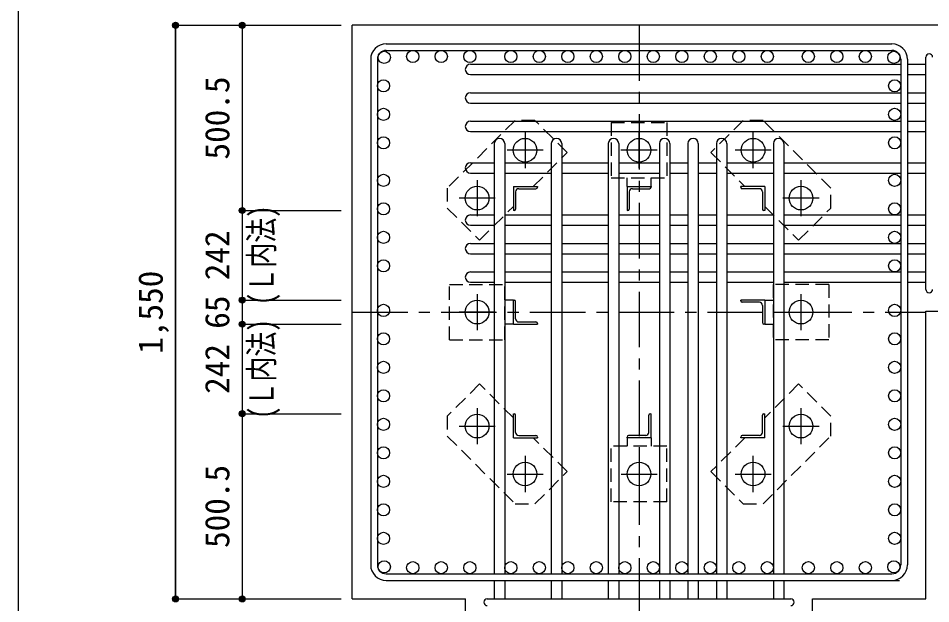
# Model space of a CAD drawing. Units: millimetres at full size, sheet at 1:30. Extents: x -5973 to 5954, y -4195 to 4201.
# Drawn here: x -5973 to -3508, y -2530 to -948 of the extents above; entities that cross this region are included whole.
import ezdxf
from ezdxf.enums import TextEntityAlignment as Align

# ---------------------------------------------------------------- set-up
doc = ezdxf.new("R2010")
doc.units = ezdxf.units.MM
doc.header["$LTSCALE"] = 30
doc.header["$PDMODE"] = 32
doc.header["$PDSIZE"] = 15
doc.linetypes.add('CHAIN1', pattern=[8, 5, -1, 1, -1])
doc.linetypes.add('DASHED1', pattern=[1.8, 1.2, -0.6])
for name, color, linetype in [('0-1_躯体線', 2, 'Continuous'), ('0-2_アンカーボルト', 4, 'CHAIN1'), ('0-3_立上り筋', 3, 'Continuous'), ('0-4_フープ筋', 7, 'Continuous'), ('0-5_基礎梁筋', 7, 'Continuous'), ('0-6_スタラップ筋', 7, 'Continuous'), ('0-7_文字', 4, 'Continuous'), ('0-9_プレート', 4, 'DASHED1'), ('0-A_アングル', 4, 'Continuous'), ('0-D_寸法', 4, 'Continuous'), ('F-0_枠', 6, 'Continuous')]:
    doc.layers.add(name, color=color, linetype=linetype)
doc.styles.add('ＭＳ ゴシック', font='')
doc.styles.get('ＭＳ ゴシック').set_extended_font_data('MS Gothic')

msp = doc.modelspace()

# ---------------------------------------------------------------- linework, layer by layer
at = {"layer": '0-1_躯体線'}
for p, q in [((-3120.8, -967.16), (-5070.8, -967.16)), ((-5070.8, -2517.16), (-5070.8, -967.16)), ((-3520.8, -1739.66), (-3120.8, -1739.66)), ((-3520.8, -2517.16), (-3520.8, -1739.66)), ((-5070.8, -2517.16), (-4764.8, -2517.16)), ((-4764.8, -2917.16), (-4764.8, -2517.16)), ((-3826.8, -2517.16), (-3520.8, -2517.16)), ((-3826.8, -2917.16), (-3826.8, -2517.16))]:
    msp.add_line(p, q, dxfattribs=at)
at = {"layer": '0-2_アンカーボルト'}
for p, q in [((-4603.8, -1255.96), (-4603.8, -1353.46)), ((-4295.8, -1353.46), (-4295.8, -1255.96)), ((-3987.8, -1353.46), (-3987.8, -1255.96)), ((-4555, -1304.66), (-4652.5, -1304.66)), ((-4247.1, -1304.66), (-4344.6, -1304.66)), ((-3939.1, -1304.66), (-4036.6, -1304.66)), ((-4733.3, -1385.46), (-4733.3, -1482.96)), ((-3858.3, -1482.96), (-3858.3, -1385.46)), ((-4684.5, -1434.16), (-4782, -1434.16)), ((-3809.6, -1434.16), (-3907.1, -1434.16)), ((-4733.3, -1693.46), (-4733.3, -1790.96)), ((-3858.3, -1790.86), (-3858.3, -1693.36)), ((-4684.5, -1742.16), (-4782, -1742.16)), ((-3907.1, -1742.16), (-3809.6, -1742.16)), ((-4733.3, -2001.36), (-4733.3, -2098.86)), ((-3858.3, -2098.86), (-3858.3, -2001.36)), ((-4782, -2050.16), (-4684.5, -2050.16)), ((-3907.1, -2050.16), (-3809.6, -2050.16)), ((-4603.8, -2130.86), (-4603.8, -2228.36)), ((-4295.8, -2130.86), (-4295.8, -2228.36)), ((-3987.8, -2228.36), (-3987.8, -2130.86)), ((-4652.5, -2179.66), (-4555, -2179.66)), ((-4344.5, -2179.66), (-4247, -2179.66)), ((-4036.6, -2179.66), (-3939.1, -2179.66))]:
    msp.add_line(p, q, dxfattribs=at)
at = {"layer": '0-2_アンカーボルト', "color": 3, "linetype": 'Continuous'}
for centre in [(-4603.8, -1304.66), (-4295.8, -1304.66), (-3987.8, -1304.66), (-4733.3, -1434.16), (-3858.3, -1434.16), (-4733.3, -1742.16), (-3858.3, -1742.16), (-4733.3, -2050.16), (-3858.3, -2050.16), (-4603.8, -2179.66), (-4295.8, -2179.66), (-3987.8, -2179.66)]:
    msp.add_circle(centre, 32, dxfattribs=at)
at = {"layer": '0-3_立上り筋'}
for centre in [(-4907.1, -1051.66), (-4830.1, -1051.66), (-4753.1, -1051.66), (-4642.3, -1051.66), (-4565.3, -1051.66), (-4488.3, -1051.66), (-4411.3, -1051.66), (-4334.3, -1051.66), (-4257.3, -1051.66), (-4180.3, -1051.66), (-4103.3, -1051.66), (-4026.3, -1051.66), (-3949.3, -1051.66), (-3838.5, -1051.66), (-3761.5, -1051.66), (-3684.5, -1051.66), (-4984.1, -1053.86), (-3607.5, -1053.86), (-4986.3, -1130.86), (-3605.3, -1130.86), (-4986.3, -1207.86), (-3605.3, -1207.86), (-4986.3, -1284.86), (-3605.3, -1284.86), (-4986.3, -1386.16), (-3605.3, -1386.16), (-4986.3, -1463.16), (-3605.3, -1463.16), (-4986.3, -1540.16), (-3605.3, -1540.16), (-4986.3, -1617.16), (-3605.3, -1617.16), (-4986.3, -1737.47), (-3605.3, -1737.47), (-4986.3, -1814.47), (-3605.3, -1814.47), (-4986.3, -1891.47), (-3605.3, -1891.47), (-4986.3, -1968.47), (-3605.3, -1968.47), (-4986.3, -2045.47), (-3605.3, -2045.47), (-4986.3, -2122.47), (-3605.3, -2122.47), (-4986.3, -2199.47), (-3605.3, -2199.47), (-4986.3, -2276.47), (-3605.3, -2276.47), (-4986.3, -2353.47), (-3605.3, -2353.47), (-4984.1, -2430.47), (-3607.5, -2430.47), (-4907.1, -2432.66), (-4830.1, -2432.66), (-4753.1, -2432.66), (-4642.3, -2432.66), (-4565.3, -2432.66), (-4488.3, -2432.66), (-4411.3, -2432.66), (-4334.3, -2432.66), (-4257.3, -2432.66), (-4180.3, -2432.66), (-4103.3, -2432.66), (-4026.3, -2432.66), (-3949.3, -2432.66), (-3838.5, -2432.66), (-3761.5, -2432.66), (-3684.5, -2432.66)]:
    msp.add_circle(centre, 16.5, dxfattribs=at)
at = {"layer": '0-4_フープ筋'}
for p, q in [((-4978.8, -1017.16), (-3612.8, -1017.16)), ((-4978.8, -1035.16), (-3612.8, -1035.16)), ((-5020.8, -1059.16), (-5020.8, -2425.16)), ((-5002.8, -1059.16), (-5002.8, -2425.16)), ((-3588.8, -1059.16), (-3588.8, -2425.16)), ((-3570.8, -1059.16), (-3570.8, -2425.16)), ((-4978.8, -2449.16), (-3612.8, -2449.16)), ((-4978.8, -2467.16), (-3591.8, -2467.16))]:
    msp.add_line(p, q, dxfattribs=at)
for centre, radius, start, end in [((-4978.8, -1059.16), 42, 90, 180), ((-4978.8, -1059.16), 24, 90, 180), ((-3612.8, -1059.16), 42, 0, 90), ((-3612.8, -1059.16), 24, 0, 90), ((-4978.8, -2425.16), 42, 180, 270), ((-4978.8, -2425.16), 24, 180, 270), ((-3612.8, -2425.16), 42, 270, 0), ((-3612.8, -2425.16), 24, 270, 0)]:
    msp.add_arc(centre, radius, start, end, dxfattribs=at)
at = {"layer": '0-5_基礎梁筋'}
for p, q in [((-4751.3, -1072.36), (-3588.8, -1072.36)), ((-3570.8, -1072.36), (-3520.8, -1072.36)), ((-4751.3, -1100.36), (-3588.8, -1100.36)), ((-3570.8, -1100.36), (-3520.8, -1100.36)), ((-4751.3, -1149.36), (-3588.8, -1149.36)), ((-3570.8, -1149.36), (-3520.8, -1149.36)), ((-4751.3, -1177.36), (-3588.8, -1177.36)), ((-3570.8, -1177.36), (-3520.8, -1177.36)), ((-4751.3, -1226.36), (-3588.8, -1226.36)), ((-3570.8, -1226.36), (-3520.8, -1226.36)), ((-4751.3, -1254.36), (-3588.8, -1254.36)), ((-3570.8, -1254.36), (-3520.8, -1254.36)), ((-4686.8, -1286.66), (-4686.8, -2449.16)), ((-4658.8, -1286.66), (-4658.8, -2449.16)), ((-4532.8, -1286.66), (-4532.8, -2449.16)), ((-4504.8, -1286.66), (-4504.8, -2449.16)), ((-4378.8, -1286.66), (-4378.8, -2449.16)), ((-4350.8, -1286.66), (-4350.8, -2449.16)), ((-4240.8, -1286.66), (-4240.8, -2449.16)), ((-4212.8, -1286.66), (-4212.8, -2449.16)), ((-4163.8, -1286.66), (-4163.8, -2449.16)), ((-4135.8, -1286.66), (-4135.8, -2449.16)), ((-4086.8, -1286.66), (-4086.8, -2449.16)), ((-4058.8, -1286.66), (-4058.8, -2449.16)), ((-3932.8, -1286.66), (-3932.8, -2449.16)), ((-3904.8, -1286.66), (-3904.8, -2449.16)), ((-4751.3, -1338.66), (-4686.8, -1338.66)), ((-4658.8, -1338.66), (-4532.8, -1338.66)), ((-4504.8, -1338.66), (-4378.8, -1338.66)), ((-4350.8, -1338.66), (-4240.8, -1338.66)), ((-4212.8, -1338.66), (-4163.8, -1338.66)), ((-4135.8, -1338.66), (-4086.8, -1338.66)), ((-4058.8, -1338.66), (-3932.8, -1338.66)), ((-3904.8, -1338.66), (-3588.8, -1338.66)), ((-3570.8, -1338.66), (-3520.8, -1338.66)), ((-4751.3, -1366.66), (-4686.8, -1366.66)), ((-4658.8, -1366.66), (-4532.8, -1366.66)), ((-4504.8, -1366.66), (-4378.8, -1366.66)), ((-4350.8, -1366.66), (-4240.8, -1366.66)), ((-4212.8, -1366.66), (-4163.8, -1366.66)), ((-4135.8, -1366.66), (-4086.8, -1366.66)), ((-4058.8, -1366.66), (-3932.8, -1366.66)), ((-3904.8, -1366.66), (-3588.8, -1366.66)), ((-3570.8, -1366.66), (-3520.8, -1366.66)), ((-4751.3, -1479.66), (-4686.8, -1479.66)), ((-4658.8, -1479.66), (-4532.8, -1479.66)), ((-4504.8, -1479.66), (-4378.8, -1479.66)), ((-4350.8, -1479.66), (-4240.8, -1479.66)), ((-4212.8, -1479.66), (-4163.8, -1479.66)), ((-4135.8, -1479.66), (-4086.8, -1479.66)), ((-4058.8, -1479.66), (-3932.8, -1479.66)), ((-3904.8, -1479.66), (-3588.8, -1479.66)), ((-3570.8, -1479.66), (-3520.8, -1479.66)), ((-4751.3, -1507.66), (-4686.8, -1507.66)), ((-4658.8, -1507.66), (-4532.8, -1507.66)), ((-4504.8, -1507.66), (-4378.8, -1507.66)), ((-4350.8, -1507.66), (-4240.8, -1507.66)), ((-4212.8, -1507.66), (-4163.8, -1507.66)), ((-4135.8, -1507.66), (-4086.8, -1507.66)), ((-4058.8, -1507.66), (-3932.8, -1507.66)), ((-3904.8, -1507.66), (-3588.8, -1507.66)), ((-3570.8, -1507.66), (-3520.8, -1507.66)), ((-4751.3, -1556.66), (-4686.8, -1556.66)), ((-4658.8, -1556.66), (-4532.8, -1556.66)), ((-4504.8, -1556.66), (-4378.8, -1556.66)), ((-4350.8, -1556.66), (-4240.8, -1556.66)), ((-4212.8, -1556.66), (-4163.8, -1556.66)), ((-4135.8, -1556.66), (-4086.8, -1556.66)), ((-4058.8, -1556.66), (-3932.8, -1556.66)), ((-3904.8, -1556.66), (-3588.8, -1556.66)), ((-3570.8, -1556.66), (-3520.8, -1556.66)), ((-4751.3, -1584.66), (-4686.8, -1584.66)), ((-4658.8, -1584.66), (-4532.8, -1584.66)), ((-4504.8, -1584.66), (-4378.8, -1584.66)), ((-4350.8, -1584.66), (-4240.8, -1584.66)), ((-4212.8, -1584.66), (-4163.8, -1584.66)), ((-4135.8, -1584.66), (-4086.8, -1584.66)), ((-4058.8, -1584.66), (-3932.8, -1584.66)), ((-3904.8, -1584.66), (-3588.8, -1584.66)), ((-3570.8, -1584.66), (-3520.8, -1584.66)), ((-4751.3, -1633.66), (-4686.8, -1633.66)), ((-4658.8, -1633.66), (-4532.8, -1633.66)), ((-4504.8, -1633.66), (-4378.8, -1633.66)), ((-4350.8, -1633.66), (-4240.8, -1633.66)), ((-4212.8, -1633.66), (-4163.8, -1633.66)), ((-4135.8, -1633.66), (-4086.8, -1633.66)), ((-4058.8, -1633.66), (-3932.8, -1633.66)), ((-3904.8, -1633.66), (-3588.8, -1633.66)), ((-3570.8, -1633.66), (-3520.8, -1633.66)), ((-4751.3, -1661.66), (-4686.8, -1661.66)), ((-4658.8, -1661.66), (-4532.8, -1661.66)), ((-4504.8, -1661.66), (-4378.8, -1661.66)), ((-4350.8, -1661.66), (-4240.8, -1661.66)), ((-4212.8, -1661.66), (-4163.8, -1661.66)), ((-4135.8, -1661.66), (-4086.8, -1661.66)), ((-4058.8, -1661.66), (-3932.8, -1661.66)), ((-3904.8, -1661.66), (-3588.8, -1661.66)), ((-3570.8, -1661.66), (-3520.8, -1661.66)), ((-4686.8, -2467.16), (-4686.8, -2517.16)), ((-4658.8, -2467.16), (-4658.8, -2517.16)), ((-4532.8, -2467.16), (-4532.8, -2517.16)), ((-4504.8, -2467.16), (-4504.8, -2517.16)), ((-4378.8, -2467.16), (-4378.8, -2517.16)), ((-4350.8, -2467.16), (-4350.8, -2517.16)), ((-4240.8, -2467.16), (-4240.8, -2517.16)), ((-4212.8, -2467.16), (-4212.8, -2517.16)), ((-4163.8, -2467.16), (-4163.8, -2517.16)), ((-4135.8, -2467.16), (-4135.8, -2517.16)), ((-4086.8, -2467.16), (-4086.8, -2517.16)), ((-4058.8, -2467.16), (-4058.8, -2517.16)), ((-3932.8, -2467.16), (-3932.8, -2517.16)), ((-3904.8, -2467.16), (-3904.8, -2517.16))]:
    msp.add_line(p, q, dxfattribs=at)
for centre, start, end in [((-4751.3, -1086.36), 90, 270), ((-4751.3, -1163.36), 90, 270), ((-4751.3, -1240.36), 90, 270), ((-4672.8, -1286.66), 0, 180), ((-4518.8, -1286.66), 0, 180), ((-4364.8, -1286.66), 0, 180), ((-4226.8, -1286.66), 0, 180), ((-4149.8, -1286.66), 0, 180), ((-4072.8, -1286.66), 0, 180), ((-3918.8, -1286.66), 0, 180), ((-4751.3, -1352.66), 90, 270), ((-4751.3, -1493.66), 90, 270), ((-4751.3, -1570.66), 90, 270), ((-4751.3, -1647.66), 90, 270)]:
    msp.add_arc(centre, 14, start, end, dxfattribs=at)
at = {"layer": '0-6_スタラップ筋'}
for p, q in [((-3520.8, -1680.66), (-3520.8, -1053.36)), ((-4705.8, -2517.16), (-3885.8, -2517.16))]:
    msp.add_line(p, q, dxfattribs=at)
for centre, start, end in [((-3511.8, -1053.36), 0, 180), ((-3511.8, -1680.66), 180, 0), ((-4705.8, -2526.16), 90, 270), ((-3885.8, -2526.16), 270, 90)]:
    msp.add_arc(centre, 9, start, end, dxfattribs=at)
at = {"layer": '0-9_プレート'}
for p, q in [((-4630.7, -1224.06), (-4813.8, -1407.26)), ((-4577, -1224.06), (-4630.7, -1224.06)), ((-4490, -1311.06), (-4577, -1224.06)), ((-4370.8, -1229.66), (-4370.8, -1379.66)), ((-4014.6, -1224.16), (-4101.6, -1311.06)), ((-3960.9, -1224.16), (-4014.6, -1224.16)), ((-3777.7, -1407.26), (-3960.9, -1224.16)), ((-4581.6, -1402.66), (-4490, -1311.06)), ((-4101.6, -1311.06), (-4010, -1402.66)), ((-4370.8, -1379.66), (-4220.8, -1379.66)), ((-4328.3, -1402.66), (-4328.3, -1379.66)), ((-4263.3, -1402.66), (-4263.3, -1379.66)), ((-4813.8, -1407.26), (-4813.8, -1460.97)), ((-3777.7, -1460.96), (-3777.7, -1407.26)), ((-4813.8, -1460.97), (-4726.9, -1547.97)), ((-4726.9, -1547.97), (-4635.3, -1456.36)), ((-3956.3, -1456.36), (-3864.7, -1547.96)), ((-3864.7, -1547.96), (-3777.7, -1460.96)), ((-4658.3, -1817.16), (-4658.3, -1667.16)), ((-3783.3, -1667.16), (-3933.3, -1667.16)), ((-3933.3, -1667.16), (-3933.3, -1817.16)), ((-4635.3, -1709.66), (-4658.3, -1709.66)), ((-3956.3, -1709.66), (-3933.3, -1709.66)), ((-4635.3, -1774.66), (-4658.3, -1774.66)), ((-3956.3, -1774.66), (-3933.3, -1774.66)), ((-4808.3, -1817.16), (-4658.3, -1817.16)), ((-4726.9, -1936.36), (-4813.9, -2023.36)), ((-4635.3, -2027.96), (-4726.9, -1936.36)), ((-3864.7, -1936.36), (-3956.3, -2027.96)), ((-3777.8, -2023.36), (-3864.7, -1936.36)), ((-4813.9, -2023.36), (-4813.9, -2077.07)), ((-3777.8, -2077.06), (-3777.8, -2023.36)), ((-4813.9, -2077.07), (-4630.7, -2260.16)), ((-4490, -2173.26), (-4581.6, -2081.66)), ((-4328.3, -2081.66), (-4328.3, -2104.66)), ((-4263.3, -2081.66), (-4263.3, -2104.66)), ((-4010, -2081.66), (-4101.6, -2173.26)), ((-3960.9, -2260.27), (-3777.8, -2077.06)), ((-4220.8, -2104.66), (-4370.8, -2104.66)), ((-4220.8, -2254.66), (-4220.8, -2104.66)), ((-4577, -2260.16), (-4490, -2173.26)), ((-4101.6, -2173.26), (-4014.6, -2260.27)), ((-4630.7, -2260.16), (-4577, -2260.16)), ((-4014.6, -2260.27), (-3960.9, -2260.27))]:
    msp.add_line(p, q, dxfattribs=at)
for points in [[(-4370.8, -1229.66), (-4220.8, -1229.66), (-4220.8, -1379.66)], [(-4808.3, -1817.16), (-4808.3, -1667.16), (-4658.3, -1667.16)], [(-3783.3, -1667.16), (-3783.3, -1817.16), (-3933.3, -1817.16)], [(-4220.8, -2254.66), (-4370.8, -2254.66), (-4370.8, -2104.66)]]:
    msp.add_lwpolyline(points, dxfattribs=at)
at = {"layer": '0-A_アングル'}
for p, q in [((-4635.3, -1402.66), (-4570.3, -1402.66)), ((-4635.3, -1402.66), (-4635.3, -1467.66)), ((-4570.3, -1402.66), (-4570.3, -1404.66)), ((-4328.3, -1402.66), (-4263.3, -1402.66)), ((-4328.3, -1402.66), (-4328.3, -1467.66)), ((-4263.3, -1402.66), (-4263.3, -1404.66)), ((-3956.3, -1402.66), (-4021.3, -1402.66)), ((-4021.3, -1404.66), (-4021.3, -1402.66)), ((-3956.3, -1402.66), (-3956.3, -1467.66)), ((-4629.3, -1417.16), (-4629.3, -1463.66)), ((-4620.8, -1408.66), (-4574.3, -1408.66)), ((-4322.3, -1417.16), (-4322.3, -1463.66)), ((-4313.8, -1408.66), (-4267.3, -1408.66)), ((-3970.8, -1408.66), (-4017.3, -1408.66)), ((-3962.3, -1417.16), (-3962.3, -1463.66)), ((-4633.3, -1467.66), (-4635.3, -1467.66)), ((-4326.3, -1467.66), (-4328.3, -1467.66)), ((-3956.3, -1467.66), (-3958.3, -1467.66)), ((-4635.3, -1709.66), (-4633.3, -1709.66)), ((-4635.3, -1774.66), (-4635.3, -1709.66)), ((-4629.3, -1760.16), (-4629.3, -1713.66)), ((-3956.3, -1709.66), (-4021.3, -1709.66)), ((-4021.3, -1711.66), (-4021.3, -1709.66)), ((-3970.8, -1715.66), (-4017.3, -1715.66)), ((-3962.3, -1724.16), (-3962.3, -1770.66)), ((-3956.3, -1709.66), (-3956.3, -1774.66)), ((-4635.3, -1774.66), (-4570.3, -1774.66)), ((-4620.8, -1768.66), (-4574.3, -1768.66)), ((-4570.3, -1772.66), (-4570.3, -1774.66)), ((-3956.3, -1774.66), (-3958.3, -1774.66)), ((-4635.3, -2016.66), (-4633.3, -2016.66)), ((-4635.3, -2081.66), (-4635.3, -2016.66)), ((-4629.3, -2067.16), (-4629.3, -2020.66)), ((-4269.3, -2067.16), (-4269.3, -2020.66)), ((-4265.3, -2016.66), (-4263.3, -2016.66)), ((-4263.3, -2081.66), (-4263.3, -2016.66)), ((-3962.3, -2067.16), (-3962.3, -2020.66)), ((-3958.3, -2016.66), (-3956.3, -2016.66)), ((-3956.3, -2081.66), (-3956.3, -2016.66)), ((-4635.3, -2081.66), (-4570.3, -2081.66)), ((-4620.8, -2075.66), (-4574.3, -2075.66)), ((-4570.3, -2079.66), (-4570.3, -2081.66)), ((-4328.3, -2081.66), (-4328.3, -2079.66)), ((-4263.3, -2081.66), (-4328.3, -2081.66)), ((-4277.8, -2075.66), (-4324.3, -2075.66)), ((-4021.3, -2081.66), (-4021.3, -2079.66)), ((-3956.3, -2081.66), (-4021.3, -2081.66)), ((-3970.8, -2075.66), (-4017.3, -2075.66))]:
    msp.add_line(p, q, dxfattribs=at)
for centre, radius, start, end in [((-4574.3, -1404.66), 4, 270, 0), ((-4267.3, -1404.66), 4, 270, 0), ((-4017.3, -1404.66), 4, 180, 270), ((-4620.8, -1417.16), 8.5, 90, 180), ((-4313.8, -1417.16), 8.5, 90, 180), ((-3970.8, -1417.16), 8.5, 0, 90), ((-4633.3, -1463.66), 4, 270, 0), ((-4326.3, -1463.66), 4, 270, 0), ((-3958.3, -1463.66), 4, 180, 270), ((-4633.3, -1713.66), 4, 0, 90), ((-4017.3, -1711.66), 4, 180, 270), ((-3970.8, -1724.16), 8.5, 0, 90), ((-4620.8, -1760.16), 8.5, 180, 270), ((-4574.3, -1772.66), 4, 0, 90), ((-3958.3, -1770.66), 4, 180, 270), ((-4633.3, -2020.66), 4, 0, 90), ((-4265.3, -2020.66), 4, 90, 180), ((-3958.3, -2020.66), 4, 90, 180), ((-4620.8, -2067.16), 8.5, 180, 270), ((-4277.8, -2067.16), 8.5, 270, 0), ((-3970.8, -2067.16), 8.5, 270, 0), ((-4574.3, -2079.66), 4, 0, 90), ((-4324.3, -2079.66), 4, 90, 180), ((-4017.3, -2079.66), 4, 90, 180)]:
    msp.add_arc(centre, radius, start, end, dxfattribs=at)
at = {"layer": '0-D_寸法'}
for p, q in [((-5547.84, -967.16), (-5367.84, -967.16)), ((-5547.84, -967.16), (-5367.84, -967.16)), ((-5547.84, -967.16), (-5547.84, -2517.16)), ((-5547.84, -2517.16), (-5547.84, -967.16)), ((-5367.84, -967.16), (-5367.84, -1467.66)), ((-5367.84, -967.16), (-5100.8, -967.16)), ((-5367.84, -1467.66), (-5100.8, -1467.66)), ((-5367.84, -1467.66), (-5367.84, -1709.66)), ((-5367.84, -1709.66), (-5100.8, -1709.66)), ((-5367.84, -1709.66), (-5367.84, -1774.66)), ((-5367.84, -1774.66), (-5100.8, -1774.66)), ((-5367.84, -1774.66), (-5367.84, -2016.66)), ((-5367.84, -2016.66), (-5100.8, -2016.66)), ((-5367.84, -2016.66), (-5367.84, -2517.16)), ((-5547.84, -2517.16), (-5367.84, -2517.16)), ((-5367.84, -2517.16), (-5100.8, -2517.16)), ((-5367.84, -2517.16), (-5100.8, -2517.16))]:
    msp.add_line(p, q, dxfattribs=at)
at = {"layer": '0-D_寸法', "linetype": 'CHAIN1'}
for p, q in [((-4295.8, -967.16), (-4295.8, -2917.16)), ((-5070.8, -1742.16), (-3520.8, -1742.16))]:
    msp.add_line(p, q, dxfattribs=at)
at = {"layer": '0-D_寸法'}
for centre, radius in [((-5547.84, -967.16), 8), ((-5547.84, -967.16), 7.2), ((-5547.84, -967.16), 6.4), ((-5367.84, -967.16), 8), ((-5367.84, -967.16), 7.2), ((-5367.84, -967.16), 6.4), ((-5547.84, -967.16), 5.6), ((-5547.84, -967.16), 4.8), ((-5547.84, -967.16), 4), ((-5547.84, -967.16), 3.2), ((-5547.84, -967.16), 2.4), ((-5547.84, -967.16), 1.6), ((-5547.84, -967.16), 0.8), ((-5367.84, -967.16), 5.6), ((-5367.84, -967.16), 4.8), ((-5367.84, -967.16), 4), ((-5367.84, -967.16), 3.2), ((-5367.84, -967.16), 2.4), ((-5367.84, -967.16), 1.6), ((-5367.84, -967.16), 0.8), ((-5367.84, -1467.66), 8), ((-5367.84, -1467.66), 7.2), ((-5367.84, -1467.66), 6.4), ((-5367.84, -1467.66), 5.6), ((-5367.84, -1467.66), 4.8), ((-5367.84, -1467.66), 4), ((-5367.84, -1467.66), 3.2), ((-5367.84, -1467.66), 2.4), ((-5367.84, -1467.66), 1.6), ((-5367.84, -1467.66), 0.8), ((-5367.84, -1709.66), 8), ((-5367.84, -1709.66), 7.2), ((-5367.84, -1709.66), 6.4), ((-5367.84, -1709.66), 5.6), ((-5367.84, -1709.66), 4.8), ((-5367.84, -1709.66), 4), ((-5367.84, -1709.66), 3.2), ((-5367.84, -1709.66), 2.4), ((-5367.84, -1709.66), 1.6), ((-5367.84, -1709.66), 0.8), ((-5367.84, -1774.66), 8), ((-5367.84, -1774.66), 7.2), ((-5367.84, -1774.66), 6.4), ((-5367.84, -1774.66), 5.6), ((-5367.84, -1774.66), 4.8), ((-5367.84, -1774.66), 4), ((-5367.84, -1774.66), 3.2), ((-5367.84, -1774.66), 2.4), ((-5367.84, -1774.66), 1.6), ((-5367.84, -1774.66), 0.8), ((-5367.84, -2016.66), 8), ((-5367.84, -2016.66), 7.2), ((-5367.84, -2016.66), 6.4), ((-5367.84, -2016.66), 5.6), ((-5367.84, -2016.66), 4.8), ((-5367.84, -2016.66), 4), ((-5367.84, -2016.66), 3.2), ((-5367.84, -2016.66), 2.4), ((-5367.84, -2016.66), 1.6), ((-5367.84, -2016.66), 0.8), ((-5547.84, -2517.16), 8), ((-5547.84, -2517.16), 7.2), ((-5547.84, -2517.16), 6.4), ((-5547.84, -2517.16), 5.6), ((-5547.84, -2517.16), 4.8), ((-5547.84, -2517.16), 4), ((-5547.84, -2517.16), 3.2), ((-5367.84, -2517.16), 8), ((-5367.84, -2517.16), 7.2), ((-5367.84, -2517.16), 6.4), ((-5367.84, -2517.16), 5.6), ((-5367.84, -2517.16), 4.8), ((-5367.84, -2517.16), 4), ((-5367.84, -2517.16), 3.2), ((-5547.84, -2517.16), 2.4), ((-5547.84, -2517.16), 1.6), ((-5547.84, -2517.16), 0.8), ((-5367.84, -2517.16), 2.4), ((-5367.84, -2517.16), 1.6), ((-5367.84, -2517.16), 0.8)]:
    msp.add_circle(centre, radius, dxfattribs=at)
at = {"layer": '0-D_寸法', "color": 7}
for p in [(-5547.84, -967.16), (-5367.84, -967.16), (-5367.84, -1467.66), (-5367.84, -1709.66), (-5367.84, -1774.66), (-5367.84, -2016.66), (-5547.84, -2517.16), (-5367.84, -2517.16)]:
    msp.add_point(p, dxfattribs=at)
at = {"layer": 'F-0_枠'}
msp.add_line((-5972.88, 4201.15), (-5972.88, -4195.24), dxfattribs=at)

# ---------------------------------------------------------------- texts
at = {"layer": '0-7_文字', "style": 'ＭＳ ゴシック', "width": 0.75}
for p in [(-5262.95, -1723.37), (-5262.95, -2030.96)]:
    msp.add_text('(Ｌ内法)', height=65.98, rotation=90, dxfattribs=at).set_placement(p, align=Align.BOTTOM_LEFT)
at = {"layer": '0-D_寸法', "style": 'ＭＳ ゴシック'}
for s, p in [('500.5', (-5382.84, -1329.91)), ('242', (-5382.84, -1656.16)), ('1,550', (-5562.84, -1854.66)), ('65', (-5382.84, -1787.16)), ('242', (-5382.84, -1963.16)), ('500.5', (-5382.84, -2379.41))]:
    msp.add_text(s, height=65.98, rotation=90, dxfattribs=at).set_placement(p, align=Align.BOTTOM_LEFT)

doc.saveas('drawing.dxf')
